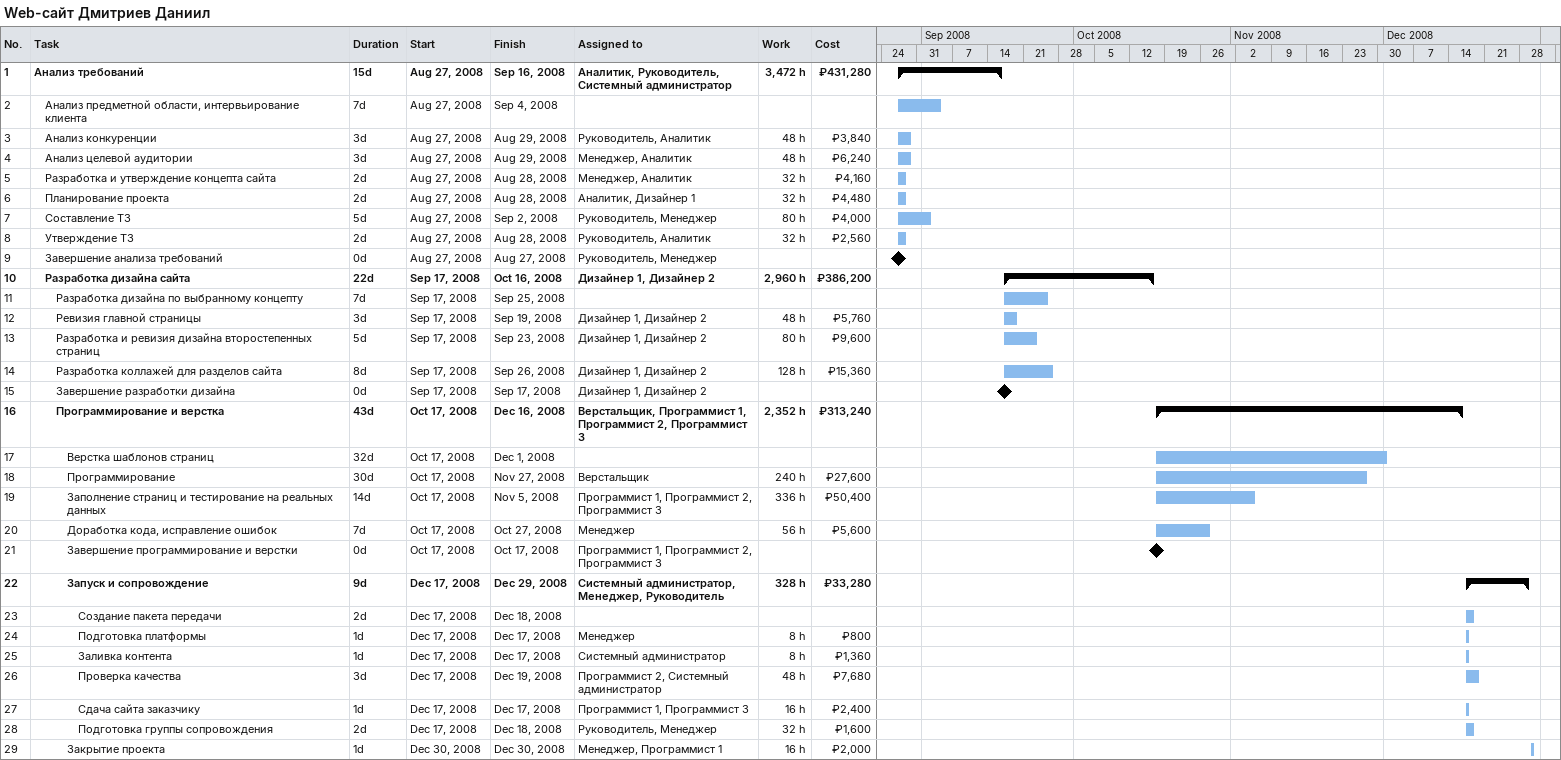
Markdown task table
Web-сайт Дмитриев Даниил

| ID | Level | Task | Duration | Start | Finish | Resources | Work (h) | Cost (₽) |
|---|---|---|---|---|---|---|---|---|
| 1 | 1 | **Анализ требований** | 15d | 2008-08-27 | 2008-09-16 | Аналитик, Руководитель, Системный администратор | 3472 | 431280 |
| 2 | 2 | Анализ предметной области, интервьирование клиента | 7d | 2008-08-27 | 2008-09-04 |  |  |  |
| 3 | 2 | Анализ конкуренции | 3d | 2008-08-27 | 2008-08-29 | Руководитель, Аналитик | 48 | 3840 |
| 4 | 2 | Анализ целевой аудитории | 3d | 2008-08-27 | 2008-08-29 | Менеджер, Аналитик | 48 | 6240 |
| 5 | 2 | Разработка и утверждение концепта сайта | 2d | 2008-08-27 | 2008-08-28 | Менеджер, Аналитик | 32 | 4160 |
| 6 | 2 | Планирование проекта | 2d | 2008-08-27 | 2008-08-28 | Аналитик, Дизайнер 1 | 32 | 4480 |
| 7 | 2 | Составление ТЗ | 5d | 2008-08-27 | 2008-09-02 | Руководитель, Менеджер | 80 | 4000 |
| 8 | 2 | Утверждение ТЗ | 2d | 2008-08-27 | 2008-08-28 | Руководитель, Аналитик | 32 | 2560 |
| 9 | 2 | Завершение анализа требований | 0d | 2008-08-27 | 2008-08-27 | Руководитель, Менеджер |  |  |
| 10 | 2 | **Разработка дизайна сайта** | 22d | 2008-09-17 | 2008-10-16 | Дизайнер 1, Дизайнер 2 | 2960 | 386200 |
| 11 | 3 | Разработка дизайна по выбранному концепту | 7d | 2008-09-17 | 2008-09-25 |  |  |  |
| 12 | 3 | Ревизия главной страницы | 3d | 2008-09-17 | 2008-09-19 | Дизайнер 1, Дизайнер 2 | 48 | 5760 |
| 13 | 3 | Разработка и ревизия дизайна второстепенных страниц | 5d | 2008-09-17 | 2008-09-23 | Дизайнер 1, Дизайнер 2 | 80 | 9600 |
| 14 | 3 | Разработка коллажей для разделов сайта | 8d | 2008-09-17 | 2008-09-26 | Дизайнер 1, Дизайнер 2 | 128 | 15360 |
| 15 | 3 | Завершение разработки дизайна | 0d | 2008-09-17 | 2008-09-17 | Дизайнер 1, Дизайнер 2 |  |  |
| 16 | 3 | **Программирование и верстка** | 43d | 2008-10-17 | 2008-12-16 | Верстальщик, Программист 1, Программист 2, Программист 3 | 2352 | 313240 |
| 17 | 4 | Верстка шаблонов страниц | 32d | 2008-10-17 | 2008-12-01 |  |  |  |
| 18 | 4 | Программирование | 30d | 2008-10-17 | 2008-11-27 | Верстальщик | 240 | 27600 |
| 19 | 4 | Заполнение страниц и тестирование на реальных данных | 14d | 2008-10-17 | 2008-11-05 | Программист 1, Программист 2, Программист 3 | 336 | 50400 |
| 20 | 4 | Доработка кода, исправление ошибок | 7d | 2008-10-17 | 2008-10-27 | Менеджер | 56 | 5600 |
| 21 | 4 | Завершение программирование и верстки | 0d | 2008-10-17 | 2008-10-17 | Программист 1, Программист 2, Программист 3 |  |  |
| 22 | 4 | **Запуск и сопровождение** | 9d | 2008-12-17 | 2008-12-29 | Системный администратор, Менеджер, Руководитель | 328 | 33280 |
| 23 | 5 | Создание пакета передачи | 2d | 2008-12-17 | 2008-12-18 |  |  |  |
| 24 | 5 | Подготовка платформы | 1d | 2008-12-17 | 2008-12-17 | Менеджер | 8 | 800 |
| 25 | 5 | Заливка контента | 1d | 2008-12-17 | 2008-12-17 | Системный администратор | 8 | 1360 |
| 26 | 5 | Проверка качества | 3d | 2008-12-17 | 2008-12-19 | Программист 2, Системный администратор | 48 | 7680 |
| 27 | 5 | Сдача сайта заказчику | 1d | 2008-12-17 | 2008-12-17 | Программист 1, Программист 3 | 16 | 2400 |
| 28 | 5 | Подготовка группы сопровождения | 2d | 2008-12-17 | 2008-12-18 | Руководитель, Менеджер | 32 | 1600 |
| 29 | 4 | Закрытие проекта | 1d | 2008-12-30 | 2008-12-30 | Менеджер, Программист 1 | 16 | 2000 |
